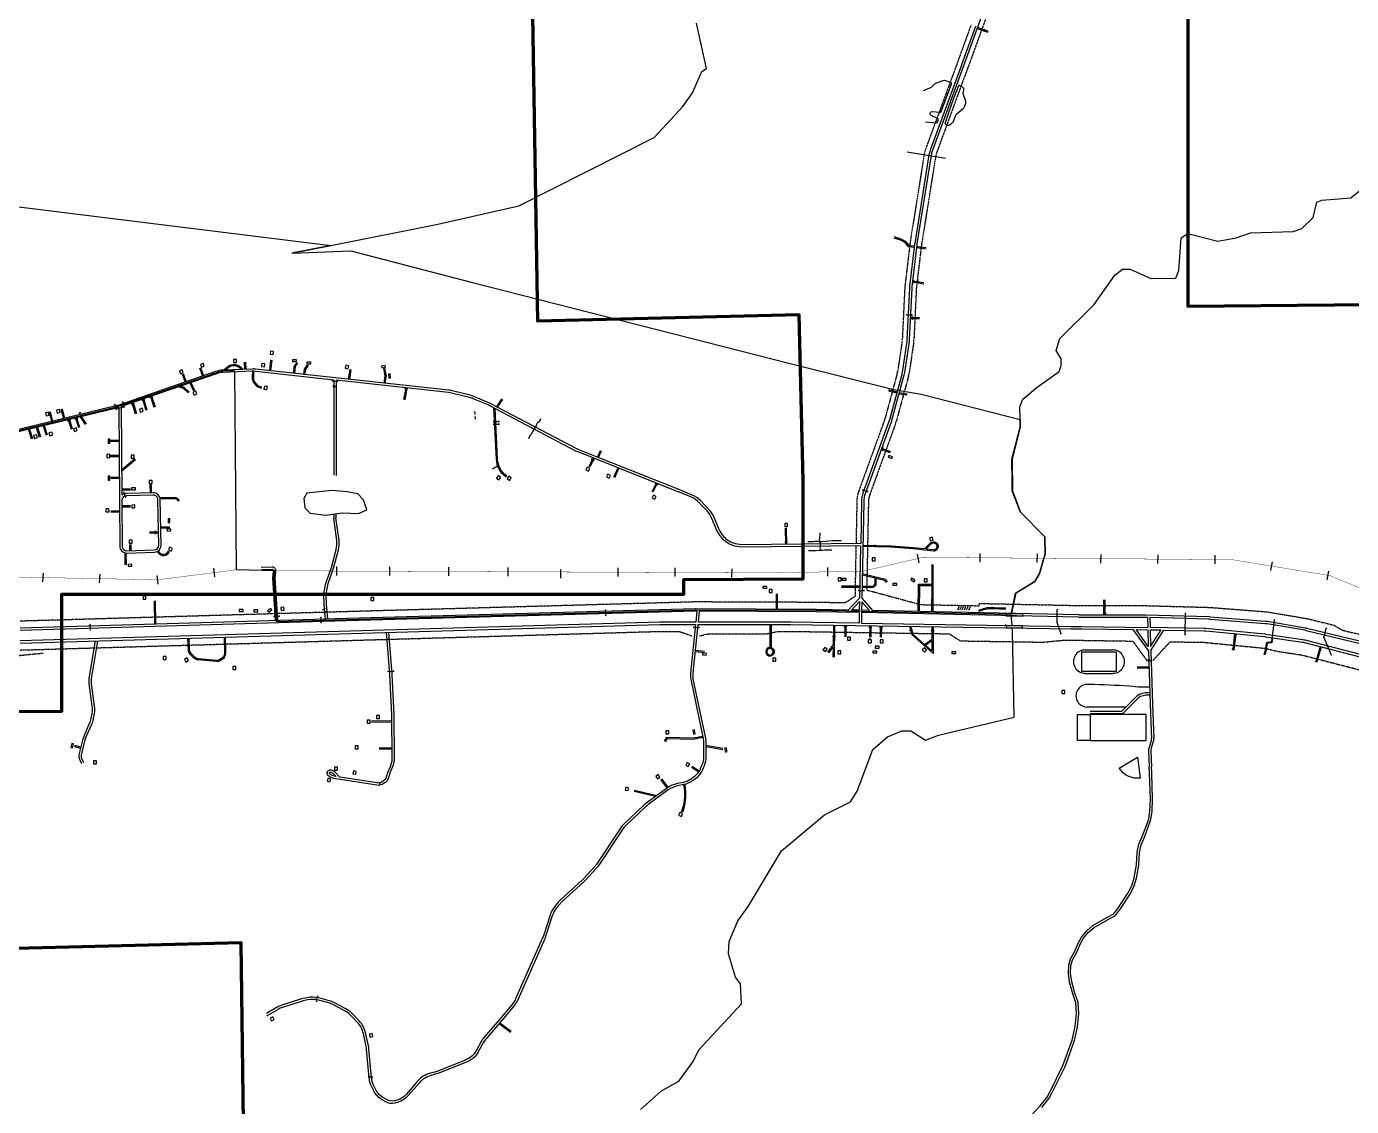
# Model space of a CAD drawing. Header units: inches. Extents: x 2666812 to 2767151, y 580083 to 705712.
# Drawn here: x 2705730 to 2717158, y 616938 to 626257 of the extents above; entities that cross this region are included whole.
import ezdxf

# ---------------------------------------------------------------- set-up
doc = ezdxf.new("R2010")
doc.units = ezdxf.units.IN
doc.header["$MEASUREMENT"] = 0
doc.linetypes.add('PHANTOM', pattern=[2.5, 1.25, -0.25, 0.25, -0.25, 0.25, -0.25])
for name, color, linetype in [('BND-MCD', 42, 'Continuous'), ('HY-SHORE', 5, 'Continuous'), ('PLD-LANDBASE', 252, 'Continuous'), ('PLD-PAR', 1, 'Continuous')]:
    doc.layers.add(name, color=color, linetype=linetype)
doc.layers.add('PLD-REMOTE-BOUNDARY', color=40, linetype='Continuous', lineweight=80)

# ---------------------------------------------------------------- blocks, each defined once
blk = doc.blocks.new('TIC')
blk.add_line((0, -0.5), (0, 0.5))
blk = doc.blocks.new('DWELLING2')
blk.add_lwpolyline([(28, -26), (28, 26), (-23, 26), (-23, -26)], close=True)
blk = doc.blocks.new('DRWAYCULVERT')
for p, q in [((-13, 2), (-10, 0)), ((-10, 0), (-13, -2)), ((-10, 0), (10, 0)), ((13, 2), (10, 0)), ((10, 0), (13, -2))]:
    blk.add_line(p, q)
blk = doc.blocks.new('FIREPLUG')
for points in [[(-7, 0), (-4, 0)], [(0, 4), (0, 7)], [(4, 0), (7, 0)]]:
    blk.add_lwpolyline(points)
blk.add_circle((0, 0), 4.28)
blk = doc.blocks.new('CULVERT')
for p, q in [((-52, 7), (-41, 0)), ((-41, 0), (-52, -7)), ((-41, 0), (41, 0)), ((52, 7), (41, 0)), ((41, 0), (52, -7))]:
    blk.add_line(p, q)
blk = doc.blocks.new('HOUSETRL')
blk.add_lwpolyline([(-34, -15), (34, -15), (34, 15), (-34, 15)], close=True)
blk = doc.blocks.new('BRIDGE-LONG-PT1')
for p, q in [((0, 0), (-7, 4)), ((0, -20), (-7, -24))]:
    blk.add_line(p, q)
blk.add_lwpolyline([(0, 0), (0, -20)])
blk = doc.blocks.new('BRIDGE-LONG-PT2')
for p, q in [((0, 0), (7, 4)), ((0, -20), (7, -24))]:
    blk.add_line(p, q)
blk.add_lwpolyline([(0, 0), (0, -20)])
blk = doc.blocks.new('CHURCH')
blk.add_lwpolyline([(-28, -26), (28, -26), (28, 26), (-28, 26)], close=True)
for points in [[(-8, 41), (8, 41)], [(0, 26), (0, 50)]]:
    blk.add_lwpolyline(points)
blk = doc.blocks.new('CULVERT-LONG-PT1')
for p, q in [((-12, 7), (0, 0)), ((0, 0), (-12, -7))]:
    blk.add_line(p, q)
blk = doc.blocks.new('CULVERT-LONG-PT2')
for p, q in [((12, 7), (0, 0)), ((0, 0), (12, -7))]:
    blk.add_line(p, q)
blk = doc.blocks.new('SPLICE')
blk.add_lwpolyline([(0, 0, 0, 6, 0), (18, 0, 6, 6, 0)], format="xyseb")
blk = doc.blocks.new('DRWAYCULVERT-LONG-PT1')
for p, q in [((-4, 2), (0, 0)), ((0, 0), (-4, -2))]:
    blk.add_line(p, q)
blk = doc.blocks.new('DRWAYCULVERT-LONG-PT2')
for p, q in [((4, 2), (0, 0)), ((0, 0), (4, -2))]:
    blk.add_line(p, q)

msp = doc.modelspace()

# ---------------------------------------------------------------- linework, layer by layer
at = {"layer": 'BND-MCD'}
msp.add_lwpolyline([(2704901, 624797), (2706034, 624656), (2708356, 624369), (2708018, 624302), (2708529, 624323), (2709567, 624051), (2712329, 623348), (2713212, 623124), (2713446, 623085), (2714301, 622867), (2714302, 622801), (2714231, 622525), (2714234, 622250), (2714303, 622067), (2714513, 621854), (2714515, 621703), (2714506, 621669), (2714467, 621536), (2714427, 621468), (2714262, 621367), (2714223, 621183), (2712933, 621210), (2712545, 621218, 0.004173), (2712542, 621218), (2711506, 621222, 0.007878), (2711499, 621222), (2708391, 621136, 0.000369), (2708391, 621136), (2707888, 621121), (2707867, 621502, -0.03192), (2707867, 621515), (2707872, 621561), (2707543, 621570), (2707527, 623286), (2707425, 623282, 0.073197), (2707365, 623270), (2706521, 622979, -0.023582), (2706503, 622974), (2705036, 622618, 0.159728)], format="xyb", dxfattribs=at)
at = {"layer": 'HY-SHORE'}
for p, q in [((2711596, 625896), (2711508, 626286)), ((2711474, 625686), (2711555, 625870)), ((2711555, 625870), (2711596, 625896)), ((2711392, 625568), (2711474, 625686)), ((2711145, 625299), (2711392, 625568)), ((2709977, 624710), (2711145, 625299)), ((2716902, 624759), (2717152, 624779)), ((2717152, 624779), (2717226, 624838)), ((2709278, 624552), (2709977, 624710)), ((2716829, 624608), (2716860, 624742)), ((2716860, 624742), (2716902, 624759)), ((2708355, 624369), (2709278, 624552)), ((2716730, 624515), (2716829, 624608)), ((2715668, 624152), (2715689, 624435)), ((2715689, 624435), (2715747, 624470)), ((2715747, 624470), (2716006, 624406)), ((2716006, 624406), (2716164, 624433)), ((2716164, 624433), (2716288, 624477)), ((2716288, 624477), (2716655, 624489)), ((2716655, 624489), (2716730, 624515)), ((2708018, 624302), (2708355, 624369)), ((2714938, 623859), (2715118, 624112)), ((2715118, 624112), (2715184, 624163)), ((2715184, 624163), (2715250, 624163)), ((2715250, 624163), (2715427, 624082)), ((2715427, 624082), (2715644, 624085)), ((2715644, 624085), (2715668, 624152)), ((2714642, 623564), (2714938, 623859)), ((2714610, 623463), (2714642, 623564)), ((2714653, 623389), (2714610, 623463)), ((2714653, 623331), (2714653, 623389)), ((2714447, 623144), (2714637, 623280)), ((2714637, 623280), (2714653, 623331)), ((2714323, 623043), (2714447, 623144)), ((2714299, 622976), (2714323, 623043)), ((2714300, 622868), (2714299, 622976)), ((2714301, 622801), (2714300, 622868)), ((2714230, 622525), (2714301, 622801)), ((2714232, 622336), (2714230, 622525)), ((2714233, 622250), (2714232, 622336)), ((2714303, 622067), (2714233, 622250)), ((2714513, 621854), (2714303, 622067)), ((2714515, 621703), (2714513, 621854)), ((2714505, 621669), (2714515, 621703)), ((2714468, 621536), (2714505, 621669)), ((2714261, 621367), (2714427, 621469)), ((2714427, 621469), (2714468, 621536)), ((2714223, 621183), (2714261, 621367)), ((2714231, 621089), (2714223, 621183)), ((2714234, 621041), (2714232, 621069)), ((2714248, 620297), (2714234, 621041)), ((2713595, 620141), (2714248, 620297)), ((2713031, 620019), (2713155, 620129)), ((2713155, 620129), (2713280, 620180)), ((2713280, 620180), (2713357, 620181)), ((2713357, 620181), (2713483, 620098)), ((2713483, 620098), (2713595, 620141)), ((2712894, 619659), (2713031, 620019)), ((2712837, 619567), (2712894, 619659)), ((2712613, 619456), (2712837, 619567)), ((2712241, 619144), (2712613, 619456)), ((2711955, 618665), (2712241, 619144)), ((2711865, 618539), (2711955, 618665)), ((2711792, 618363), (2711865, 618539)), ((2711785, 618255), (2711792, 618363)), ((2711845, 618055), (2711785, 618255)), ((2711888, 617998), (2711845, 618055)), ((2711898, 617823), (2711888, 617998)), ((2711528, 617427), (2711898, 617823)), ((2711479, 617326), (2711528, 617427)), ((2711356, 617158), (2711479, 617326)), ((2711207, 617073), (2711356, 617158)), ((2711025, 616912), (2711207, 617073))]:
    msp.add_line(p, q, dxfattribs=at)
for points in [[(2709599, 622908), (2709601, 622911), (2709598, 622916), (2709600, 622922), (2709595, 622934)], [(2709599, 622896), (2709597, 622893), (2709599, 622890), (2709597, 622885), (2709599, 622880), (2709599, 622869)], [(2708497, 622242), (2708363, 622253), (2708148, 622232), (2708121, 622184), (2708131, 622104), (2708177, 622058), (2708308, 622042), (2708457, 622061), (2708595, 622056), (2708667, 622087), (2708638, 622173), (2708587, 622224), (2708497, 622242)]]:
    msp.add_lwpolyline(points, dxfattribs=at)
at = {"layer": 'PLD-LANDBASE'}
for p, q in [((2709750, 622440), (2709799, 622468)), ((2708283, 621223), (2708310, 621238)), ((2714181, 621193), (2714320, 621191)), ((2714181, 621173), (2714319, 621171)), ((2715723, 621197), (2715727, 621191)), ((2715725, 621014), (2715727, 621191)), ((2715727, 621191), (2715730, 621197)), ((2716474, 620971), (2716493, 621135)), ((2716491, 621142), (2716493, 621135)), ((2716493, 621135), (2716498, 621141)), ((2714179, 621090), (2714317, 621088)), ((2714179, 621070), (2714317, 621068)), ((2715721, 621009), (2715725, 621014)), ((2715725, 621014), (2715728, 621008)), ((2716919, 620985), (2716940, 621064)), ((2716938, 621070), (2716940, 621064)), ((2716940, 621064), (2716945, 621069)), ((2714862, 620878), (2715100, 620878)), ((2716469, 620965), (2716474, 620971)), ((2716474, 620971), (2716476, 620965)), ((2716919, 620985), (2716982, 620836)), ((2716982, 620836), (2716981, 620830)), ((2716987, 620832), (2716982, 620836)), ((2714862, 620675), (2715100, 620675))]:
    msp.add_line(p, q, dxfattribs=at)
for points in [[(2715252, 629605, 0.005365), (2715249, 629602), (2715110, 629422, 0.059725), (2715085, 629381), (2714990, 629168, 0.017939), (2714985, 629154), (2713813, 625919, -0.001269), (2713813, 625919), (2713542, 625183, 0.048463), (2713533, 625146), (2713410, 624383, 0.010236), (2713409, 624374), (2713366, 624012, 0.017449), (2713365, 623998), (2713344, 623556, -0.024371), (2713342, 623536), (2713303, 623272, -0.029844), (2713298, 623249), (2713192, 622858, -0.020623), (2713187, 622843), (2712964, 622225, 0.082096), (2712952, 622161), (2712952, 622155)], [(2713914, 626257), (2713794, 625926, -0.001269), (2713794, 625925), (2713524, 625190, 0.048463), (2713513, 625149), (2713391, 624386, 0.010236), (2713389, 624377), (2713346, 624014, 0.017449), (2713345, 623999), (2713324, 623557, -0.024371), (2713322, 623539), (2713283, 623275, -0.029844), (2713279, 623254), (2713173, 622864, -0.020623), (2713169, 622849), (2712945, 622232, 0.082096), (2712932, 622161), (2712932, 622155)], [(2713485, 625436), (2713576, 625427, 0.340111), (2713587, 625433), (2713593, 625450, 0.387235), (2713588, 625463), (2713532, 625490, -0.380146), (2713525, 625509), (2713527, 625514, -0.347272), (2713542, 625524), (2713610, 625517, 0.342318), (2713620, 625524), (2713708, 625761, 0.424847), (2713701, 625774), (2713647, 625792, 0.169055), (2713641, 625791), (2713568, 625765, 0.108577), (2713564, 625762), (2713535, 625733, -0.094205), (2713532, 625731), (2713464, 625701)], [(2713386, 624351), (2713341, 624356, -0.20259), (2713335, 624360), (2713314, 624387, 0.093055), (2713311, 624390), (2713279, 624409, 0.051608), (2713277, 624410), (2713213, 624432)], [(2713388, 624361), (2713347, 624366, -0.20259), (2713340, 624370), (2713320, 624395, 0.093055), (2713317, 624397), (2713283, 624418, 0.051608), (2713281, 624419), (2713216, 624442)], [(2711730, 621875), (2711713, 621902, -0.045148), (2711698, 621931), (2711661, 622021, 0.09612), (2711615, 622091), (2711545, 622164, 0.100319), (2711472, 622213), (2711370, 622256, 0.005289), (2711366, 622258), (2710495, 622604, -0.026556), (2710478, 622612), (2709736, 623002, 0.022513), (2709718, 623011), (2709589, 623065, 0.038261), (2709557, 623075), (2709401, 623114, 0.03315), (2709372, 623119), (2707709, 623301, 0.037321), (2707676, 623302), (2707424, 623292, 0.073197), (2707361, 623280), (2706517, 622988, -0.023582), (2706501, 622984), (2705034, 622627, 0.159728)], [(2708380, 623207), (2707707, 623281, 0.037321), (2707677, 623282), (2707425, 623272, 0.073197), (2707368, 623261), (2706548, 622978)], [(2707437, 623292), (2707450, 623308, -0.224938), (2707514, 623342), (2707516, 623342, -0.204692), (2707578, 623318), (2707598, 623299)], [(2707450, 623293), (2707458, 623302, -0.224938), (2707515, 623332), (2707516, 623332, -0.204692), (2707571, 623311), (2707584, 623298)], [(2707679, 623282), (2707677, 623235, 0.380536), (2707758, 623138)], [(2707689, 623282), (2707687, 623235, 0.380536), (2707760, 623148, 0.075665)], [(2711730, 621841, -0.033312), (2711714, 621863), (2711696, 621891, -0.045148), (2711679, 621923), (2711642, 622013, 0.09612), (2711601, 622077), (2711530, 622150, 0.100319), (2711465, 622195), (2711362, 622238, 0.005289), (2711358, 622239), (2710488, 622586, -0.026556), (2710468, 622594), (2709727, 622985, 0.022513), (2709711, 622992), (2709582, 623046, 0.038261), (2709552, 623056), (2709396, 623094, 0.03315), (2709370, 623099), (2708400, 623205)], [(2706528, 622971), (2706524, 622969, -0.023582), (2706506, 622964), (2705313, 622675)], [(2709870, 622368), (2709865, 622371, -0.226234), (2709784, 622523), (2709762, 622966)], [(2709876, 622376), (2709871, 622379, -0.226234), (2709794, 622523), (2709773, 622961)], [(2706532, 622169), (2706535, 621774, 0.420557), (2706596, 621714), (2706833, 621721, 0.411955), (2706891, 621782), (2706884, 622175, 0.414848), (2706822, 622234), (2706591, 622229, 0.180335), (2706552, 622214, 0.180335)], [(2706866, 622040), (2706864, 622175, 0.414848), (2706823, 622214), (2706592, 622209, 0.409518), (2706552, 622169), (2706555, 621774, 0.420557), (2706596, 621734), (2706832, 621741, 0.411955), (2706871, 621782), (2706866, 622040)], [(2706880, 622194), (2707003, 622195, -0.338122), (2707046, 622163, 0.756601)], [(2706883, 622184), (2707004, 622185, -0.338122), (2707036, 622161)], [(2708312, 621455), (2708360, 621589), (2708401, 621744, 0.099462), (2708406, 621823), (2708380, 622016)], [(2708331, 621450), (2708379, 621584), (2708421, 621743, 0.099462), (2708426, 621821), (2708399, 622018)], [(2712925, 621797), (2711896, 621786, -0.096392), (2711828, 621799), (2711817, 621803, -0.158515), (2711731, 621874), (2711730, 621875)], [(2712924, 621777), (2711896, 621766, -0.096392), (2711821, 621780), (2711810, 621784, -0.124545), (2711730, 621841, -0.124545)], [(2712944, 621773), (2713186, 621767), (2713378, 621752), (2713556, 621734, 0.24629), (2713582, 621744), (2713588, 621751, 0.187837), (2713595, 621771), (2713595, 621776, 0.260123), (2713579, 621801), (2713573, 621805, 0.187751), (2713551, 621808), (2713536, 621805, 0.145502), (2713521, 621796), (2713478, 621752)], [(2706858, 621727), (2706866, 621716, 0.565193), (2706963, 621726, -0.632884)], [(2706866, 621732), (2706874, 621722, 0.565193), (2706954, 621730)], [(2707898, 621131), (2707876, 621502, -0.03192), (2707877, 621515), (2707880, 621561, 0.44799), (2707849, 621593), (2707755, 621589)], [(2707878, 621130), (2707856, 621502, -0.03192), (2707857, 621516), (2707860, 621562, 0.44799), (2707849, 621573), (2707756, 621569)], [(2712937, 621429), (2713025, 621429, 0.419293), (2713050, 621454), (2713050, 621499)], [(2712937, 621419), (2713025, 621419, 0.419293), (2713060, 621455), (2713060, 621497)], [(2712818, 621222), (2712545, 621228, 0.004173), (2712542, 621228), (2711506, 621232, 0.007878), (2711499, 621232), (2708391, 621146, 0.000369), (2708390, 621146), (2708308, 621143)], [(2711512, 621212), (2711506, 621212, 0.007878), (2711500, 621212), (2708391, 621126, 0.000369), (2708391, 621126), (2705675, 621046)], [(2711503, 621118), (2711199, 621118, 0.007282), (2711192, 621118), (2708721, 621046, 0.000011), (2708721, 621046), (2705675, 620957)], [(2712911, 621109), (2712322, 621118, 0.00385), (2712318, 621118), (2711523, 621118)], [(2712913, 621200), (2712545, 621208, 0.004173), (2712542, 621208), (2711532, 621212)], [(2712931, 621109), (2714737, 621081, 0.008625), (2714744, 621081), (2714829, 621081), (2715401, 621072)], [(2714805, 621161), (2715378, 621161, -0.00693), (2715383, 621161), (2715398, 621160)], [(2714806, 621181), (2715378, 621181, -0.00693), (2715384, 621181), (2715930, 621165, -0.012179), (2715940, 621164), (2716416, 621127, -0.022805), (2716434, 621125), (2716759, 621069, -0.017458), (2716773, 621067), (2717370, 620921, -0.024788), (2717389, 620916), (2717801, 620771, -0.023359), (2717818, 620764), (2718341, 620523, -0.02958), (2718362, 620512), (2723288, 617495, -0.001598), (2723290, 617494), (2725708, 615992, -0.009503), (2725714, 615988), (2726134, 615704, -0.015155), (2726144, 615697), (2726610, 615339)], [(2715418, 621160), (2715929, 621145, -0.012179), (2715938, 621144), (2716414, 621107, -0.022805), (2716431, 621105), (2716756, 621050, -0.017458), (2716768, 621047), (2717365, 620902, -0.024788)], [(2705675, 620937), (2708722, 621026, -0.000011), (2708722, 621026), (2711193, 621098, -0.007282), (2711199, 621098), (2711501, 621098)], [(2711501, 621098), (2711458, 620678, 0.077888), (2711462, 620610), (2711565, 620124, -0.049656), (2711569, 620089), (2711570, 619958, -0.104314), (2711556, 619885), (2711542, 619852, -0.141923), (2711478, 619775), (2711462, 619763, -0.100721), (2711396, 619735), (2711341, 619724, 0.107995), (2711255, 619686), (2711076, 619556, 0.031711), (2711055, 619538), (2710885, 619378, 0.056349), (2710854, 619340), (2710643, 619024, -0.039019), (2710626, 619002), (2710534, 618903, -0.0226), (2710523, 618891), (2710340, 618725, 0.038857), (2710316, 618701), (2710285, 618661, 0.092554), (2710246, 618590), (2710189, 618412, -0.026884), (2710182, 618394), (2709949, 617867, -0.067168), (2709924, 617826), (2709814, 617692, -0.007495), (2709810, 617688), (2709679, 617537, 0.053865), (2709652, 617498), (2709609, 617420, -0.175816), (2709517, 617339), (2709269, 617241, -0.02652), (2709251, 617235), (2709212, 617225, 0.148225), (2709104, 617157), (2709008, 617046, -0.160942), (2708911, 616988), (2708906, 616987, -0.185713), (2708835, 616998), (2708814, 617010, -0.150437), (2708741, 617087), (2708724, 617122, -0.092275), (2708706, 617185), (2708684, 617434, 0.0311), (2708680, 617461), (2708655, 617573, 0.138326), (2708599, 617678), (2708540, 617740, 0.084864), (2708480, 617785), (2708375, 617838, 0.052693), (2708332, 617854), (2708253, 617875, 0.119413), (2708149, 617877), (2708113, 617869, 0.023821), (2708093, 617864), (2707932, 617812, 0.050758), (2707891, 617794), (2707799, 617741)], [(2711521, 621098), (2711478, 620676, 0.077888), (2711481, 620614), (2711585, 620128, -0.049656), (2711589, 620089), (2711590, 619958, -0.104314), (2711574, 619877), (2711560, 619844, -0.141923), (2711489, 619758), (2711473, 619747, -0.100721), (2711400, 619716), (2711345, 619705, 0.107995), (2711266, 619670), (2711088, 619540, 0.031711), (2711069, 619524), (2710899, 619363, 0.056349), (2710870, 619329), (2710660, 619013, -0.039019), (2710640, 618989), (2710549, 618889, -0.0226), (2710536, 618876), (2710353, 618711, 0.038857), (2710332, 618688), (2710300, 618649, 0.092554), (2710265, 618584), (2710208, 618406, -0.026884), (2710201, 618386), (2709967, 617859, -0.067168), (2709939, 617814), (2709829, 617679, -0.007495), (2709825, 617675), (2709694, 617523, 0.053865), (2709669, 617488), (2709627, 617410, -0.175816), (2709524, 617320), (2709277, 617223, -0.02652), (2709256, 617216), (2709217, 617205, 0.148225), (2709119, 617143), (2709023, 617033, -0.160942), (2708915, 616969), (2708907, 616967, -0.185713), (2708829, 616978), (2708804, 616992, -0.150437), (2708723, 617078), (2708706, 617113, -0.092275), (2708686, 617184), (2708664, 617433, 0.0311), (2708660, 617457), (2708636, 617569, 0.138326), (2708585, 617664), (2708525, 617727, 0.084864), (2708471, 617767), (2708366, 617820, 0.052693), (2708327, 617835), (2708248, 617856, 0.119413), (2708153, 617858), (2708117, 617850, 0.023821), (2708099, 617845), (2707938, 617793, 0.050758), (2707901, 617776), (2707799, 617718)], [(2708853, 621031), (2708881, 620670, -0.006494), (2708881, 620664), (2708898, 620322, -0.010517), (2708898, 620313), (2708901, 619947, -0.104308), (2708884, 619862), (2708867, 619823, 0.040648), (2708858, 619794), (2708853, 619774, -0.206602), (2708819, 619730), (2708798, 619718, -0.168314), (2708753, 619710), (2708382, 619768), (2708354, 619778, -0.11925), (2708338, 619788), (2708331, 619795, -0.353515), (2708328, 619828), (2708330, 619832, -0.314923), (2708358, 619842), (2708367, 619840, -0.144445), (2708387, 619829), (2708432, 619781)], [(2708833, 621030), (2708861, 620668, -0.006494), (2708861, 620663), (2708878, 620321, -0.010517), (2708878, 620313), (2708881, 619947, -0.104308), (2708866, 619870), (2708849, 619831, 0.040648), (2708838, 619799), (2708833, 619779, -0.206602), (2708809, 619747), (2708788, 619735, -0.168314), (2708756, 619730), (2708432, 619781)], [(2711521, 621098), (2712318, 621098, -0.00385), (2712321, 621098), (2714737, 621061, 0.008625), (2714744, 621061), (2714829, 621061), (2715275, 621054)], [(2717313, 620819), (2716759, 620961, 0.026328), (2716739, 620965), (2716419, 621012, 0.012112), (2716410, 621013), (2715903, 621063, 0.020428), (2715887, 621064), (2715421, 621071)], [(2715541, 621049), (2715887, 621044, -0.020428), (2715901, 621043), (2716408, 620993, -0.012112), (2716416, 620992), (2716736, 620945, -0.026328), (2716754, 620942), (2717308, 620799, -0.021206), (2717322, 620795), (2717740, 620649, -0.018701), (2717752, 620644), (2718260, 620423, -0.030673), (2718280, 620413), (2718879, 620059, -0.005257), (2718882, 620057), (2720445, 619089, 0.000252), (2720445, 619089), (2722481, 617830)], [(2706323, 620956), (2706270, 620648, 0.075321), (2706269, 620588), (2706295, 620392, -0.076999), (2706294, 620330), (2706286, 620286, -0.058761), (2706272, 620242), (2706224, 620131, 0.04303), (2706213, 620098), (2706183, 619974, 0.172045), (2706187, 619934), (2706205, 619898)], [(2706343, 620955), (2706290, 620646, 0.075321), (2706289, 620589), (2706315, 620393, -0.076999), (2706314, 620329), (2706305, 620282, -0.058761), (2706291, 620235), (2706243, 620124, 0.04303), (2706232, 620093), (2706202, 619970, 0.172045), (2706205, 619943), (2706223, 619906)], [(2707444, 620989), (2707447, 620847, -0.268109), (2707418, 620795), (2707404, 620786, -0.158061), (2707368, 620778), (2707210, 620792, -0.189567), (2707170, 620811), (2707143, 620842, -0.175297), (2707127, 620879), (2707123, 620980)], [(2707434, 620989), (2707437, 620847, -0.268109), (2707413, 620803), (2707399, 620795, -0.158061), (2707369, 620788), (2707210, 620802, -0.189567), (2707178, 620818), (2707150, 620848, -0.175297), (2707137, 620880), (2707133, 620980)], [(2712142, 620900, 0.954814), (2712144, 620823, 1.081586)], [(2712149, 620891, 1.037044), (2712144, 620833, 0.821926), (2712149, 620891, -0.766361)], [(2712152, 620900, -0.82237), (2712144, 620823, -1.081586)], [(2715408, 620872), (2715423, 620409), (2715430, 620181), (2715432, 620116, -0.080113), (2715427, 620085), (2715412, 620036, 0.086586), (2715408, 620002), (2715413, 619869)], [(2715428, 620873), (2715443, 620409), (2715450, 620182), (2715452, 620116, -0.080113), (2715446, 620079), (2715431, 620030, 0.086586), (2715428, 620003), (2715433, 619870)], [(2715321, 620556), (2715238, 620565, 0.012888), (2714898, 620579, 1.073698), (2714875, 620385, 0.075408)], [(2715420, 620509), (2715404, 620509, 0.1537), (2715307, 620479), (2715174, 620347), (2714904, 620347)], [(2715420, 620489), (2715404, 620489, 0.15077), (2715320, 620464), (2715182, 620327), (2714904, 620327)], [(2715155, 619859), (2715312, 619954), (2715337, 619772, -0.299066), (2715155, 619859)], [(2708400, 619786), (2708386, 619788), (2708360, 619797, -0.11925), (2708352, 619802), (2708346, 619808, -0.353515), (2708345, 619818), (2708346, 619819, -0.314923), (2708355, 619823), (2708362, 619821, -0.144445), (2708372, 619815), (2708400, 619786)], [(2711398, 619715), (2711402, 619685, -0.123589), (2711378, 619478)], [(2711408, 619718), (2711412, 619686, -0.123589), (2711387, 619475, 1.451662)]]:
    msp.add_lwpolyline(points, format="xyb", dxfattribs=at)
at = {"layer": 'PLD-LANDBASE', "linetype": 'PHANTOM'}
for points in [[(2714907, 628822), (2713851, 625906, -0.001269), (2713850, 625905), (2713580, 625169, 0.048463), (2713572, 625139), (2713450, 624376, 0.010236), (2713449, 624370), (2713406, 624007, 0.017449), (2713405, 623996), (2713384, 623554, -0.024371), (2713382, 623531), (2713343, 623266, -0.029844), (2713337, 623238), (2713231, 622848, -0.020623), (2713225, 622829), (2713001, 622211, 0.082096), (2712992, 622160), (2712992, 622155)], [(2713877, 626271), (2713757, 625940, -0.001269), (2713757, 625939), (2713486, 625204, 0.048463), (2713473, 625155), (2713351, 624392, 0.010236), (2713350, 624381), (2713307, 624019, 0.017449), (2713305, 624001), (2713284, 623559, -0.024371), (2713283, 623545), (2713244, 623281, -0.029844), (2713240, 623264), (2713135, 622874, -0.020623), (2713131, 622863), (2712907, 622245, 0.082096), (2712892, 622162), (2712892, 622155)]]:
    msp.add_lwpolyline(points, format="xyb", dxfattribs=at)
at = {"layer": 'PLD-LANDBASE'}
for points in [[(2713933, 626251), (2714026, 626217)], [(2713930, 626241), (2714022, 626208)], [(2713990, 626233), (2713996, 626230), (2713985, 626219), (2713990, 626217)], [(2713656, 625119), (2713326, 625172)], [(2713406, 624350), (2713490, 624340)], [(2713407, 624360), (2713491, 624350)], [(2713371, 624053), (2713469, 624038)], [(2713372, 624062), (2713471, 624048)], [(2713427, 624057), (2713420, 624057), (2713426, 624042), (2713418, 624043)], [(2713353, 623749), (2713433, 623747)], [(2713353, 623739), (2713432, 623737)], [(2713390, 623751), (2713397, 623750), (2713389, 623735), (2713396, 623735)], [(2707223, 623312), (2707249, 623241)], [(2707232, 623314), (2707258, 623244)], [(2707614, 623299), (2707612, 623360)], [(2707624, 623300), (2707622, 623360)], [(2707829, 623288), (2707839, 623380)], [(2707839, 623286), (2707849, 623379)], [(2708034, 623265), (2708041, 623331), (2708064, 623358)], [(2708044, 623264), (2708051, 623327), (2708072, 623351)], [(2708122, 623256), (2708129, 623302), (2708155, 623339)], [(2708132, 623254), (2708139, 623298), (2708164, 623334)], [(2708509, 623213), (2708522, 623299)], [(2708519, 623212), (2708532, 623298)], [(2708815, 623180), (2708824, 623244), (2708811, 623307)], [(2708825, 623179), (2708834, 623244), (2708821, 623309)], [(2707072, 623260), (2707098, 623189)], [(2707082, 623262), (2707107, 623192)], [(2707140, 623182), (2707170, 623113)], [(2707149, 623185), (2707179, 623117)], [(2708378, 623144), (2708378, 623162), (2708402, 623144), (2708403, 623160)], [(2708380, 623207), (2708380, 622385)], [(2708400, 623205), (2708400, 622383)], [(2706800, 623065), (2706830, 622972)], [(2706809, 623068), (2706839, 622975)], [(2707125, 623095), (2707084, 623134), (2707040, 623148)], [(2707132, 623102), (2707089, 623143), (2707056, 623153)], [(2709001, 623139), (2708983, 623038)], [(2709011, 623138), (2708993, 623036)], [(2713236, 623094), (2713165, 623112)], [(2713238, 623103), (2713168, 623122)], [(2713199, 623101), (2713195, 623102), (2713202, 623114), (2713198, 623115)], [(2713251, 623090), (2713251, 623090)], [(2713255, 623089), (2713323, 623079)], [(2713258, 623099), (2713325, 623089)], [(2713296, 623095), (2713301, 623094), (2713292, 623081), (2713298, 623080)], [(2705935, 622933), (2705956, 622851)], [(2706027, 622956), (2706049, 622874)], [(2706037, 622958), (2706058, 622876)], [(2706528, 622971), (2706532, 622169)], [(2706548, 622978), (2706552, 622214)], [(2706639, 623009), (2706669, 622916)], [(2706649, 623013), (2706679, 622919)], [(2706730, 623041), (2706760, 622948)], [(2706739, 623044), (2706769, 622951)], [(2709786, 622976), (2709830, 623046)], [(2709794, 622972), (2709839, 623040)], [(2705925, 622931), (2705946, 622849)], [(2706091, 622863), (2706116, 622782)], [(2706101, 622866), (2706125, 622785)], [(2706153, 622879), (2706178, 622797)], [(2706163, 622881), (2706188, 622800)], [(2706192, 622888), (2706236, 622823)], [(2706203, 622891), (2706245, 622829)], [(2710127, 622811), (2710133, 622822), (2710136, 622834), (2710142, 622840), (2710148, 622844), (2710160, 622857), (2710163, 622867), (2710166, 622875)], [(2705747, 622780), (2705772, 622699)], [(2705757, 622782), (2705782, 622702)], [(2705815, 622797), (2705840, 622715)], [(2705825, 622799), (2705850, 622718)], [(2705874, 622811), (2705899, 622730)], [(2705884, 622813), (2705908, 622733)], [(2710100, 622768), (2710095, 622756), (2710089, 622751), (2710082, 622738), (2710072, 622725), (2710067, 622716), (2710063, 622709), (2710061, 622700)], [(2706530, 622686), (2706455, 622685)], [(2706530, 622676), (2706455, 622675)], [(2710655, 622541), (2710682, 622599)], [(2710664, 622537), (2710691, 622595)], [(2713103, 622610), (2713177, 622582)], [(2713106, 622619), (2713181, 622591)], [(2706530, 622555), (2706456, 622555)], [(2706530, 622545), (2706456, 622545)], [(2706551, 622432), (2706664, 622529)], [(2706551, 622419), (2706670, 622521)], [(2710616, 622534), (2710580, 622459)], [(2710626, 622531), (2710589, 622455)], [(2706531, 622367), (2706457, 622367)], [(2710830, 622449), (2710792, 622366)], [(2710840, 622446), (2710801, 622362)], [(2706531, 622357), (2706457, 622357)], [(2706626, 622266), (2706552, 622266)], [(2706627, 622256), (2706552, 622256)], [(2706799, 622234), (2706798, 622306)], [(2706809, 622234), (2706808, 622306)], [(2711162, 622318), (2711124, 622243)], [(2711171, 622314), (2711133, 622239)], [(2712932, 622155), (2712925, 621797)], [(2712952, 622155), (2712935, 621324)], [(2706533, 622077), (2706458, 622076)], [(2706533, 622067), (2706458, 622066)], [(2706627, 622120), (2706553, 622120)], [(2706627, 622110), (2706553, 622110)], [(2708380, 622051), (2708380, 622016)], [(2708399, 622054), (2708399, 622018)], [(2706888, 621940), (2706968, 621941)], [(2706888, 621930), (2706968, 621931)], [(2712279, 621790), (2712276, 621929)], [(2712289, 621790), (2712286, 621929)], [(2706790, 621897), (2706869, 621899)], [(2706790, 621887), (2706869, 621889)], [(2706843, 621880), (2706842, 621902)], [(2712276, 621804), (2712276, 621814), (2712290, 621804), (2712290, 621815)], [(2712574, 621813), (2712542, 621814), (2712529, 621813), (2712515, 621811), (2712496, 621810), (2712468, 621811)], [(2712575, 621807), (2712572, 621821), (2712570, 621828), (2712573, 621843), (2712576, 621871), (2712575, 621888)], [(2712574, 621813), (2712626, 621817), (2712678, 621823), (2712746, 621823), (2712756, 621822)], [(2706582, 621613), (2706581, 621716)], [(2706592, 621613), (2706591, 621715)], [(2706623, 621735), (2706623, 621789)], [(2706633, 621735), (2706633, 621789)], [(2712474, 621737), (2712506, 621737), (2712542, 621735), (2712566, 621738), (2712575, 621739), (2712588, 621739)], [(2712574, 621754), (2712574, 621752), (2712575, 621748), (2712580, 621745), (2712588, 621739), (2712612, 621741), (2712637, 621742), (2712661, 621742), (2712675, 621742)], [(2712924, 621777), (2712915, 621324)], [(2712944, 621783), (2713187, 621777), (2713379, 621762), (2713478, 621752)], [(2713045, 621782), (2713054, 621782), (2713045, 621770), (2713052, 621769)], [(2713541, 621445), (2713541, 621615)], [(2713550, 621207), (2713551, 621615)], [(2708308, 621143), (2708297, 621268), (2708295, 621361), (2708312, 621455)], [(2708328, 621144), (2708317, 621269), (2708314, 621359), (2708331, 621450)], [(2712939, 621526), (2713050, 621499)], [(2712940, 621536), (2713136, 621488), (2713153, 621466)], [(2713060, 621497), (2713130, 621480), (2713145, 621460)], [(2712198, 621229), (2712199, 621361)], [(2712208, 621229), (2712209, 621361)], [(2712917, 621427), (2712761, 621427)], [(2712917, 621417), (2712761, 621417)], [(2713422, 621210), (2713424, 621445), (2713541, 621445)], [(2713432, 621209), (2713434, 621435), (2713541, 621435)], [(2713540, 621207), (2713541, 621435)], [(2706837, 621100), (2706833, 621301)], [(2706847, 621100), (2706843, 621301)], [(2712915, 621324), (2712818, 621222)], [(2712915, 621295), (2712845, 621222)], [(2712913, 621220), (2712845, 621222)], [(2712915, 621295), (2712913, 621220)], [(2712935, 621294), (2712933, 621220)], [(2713001, 621218), (2712933, 621220)], [(2712935, 621324), (2713028, 621218)], [(2712935, 621294), (2713001, 621218)], [(2714806, 621181), (2713028, 621218)], [(2713772, 621251), (2713759, 621221)], [(2713791, 621251), (2713778, 621221)], [(2713810, 621251), (2713797, 621221)], [(2713830, 621250), (2713818, 621220)], [(2713848, 621250), (2713836, 621220)], [(2713868, 621249), (2713856, 621219)], [(2713940, 621221), (2713950, 621224), (2713969, 621230), (2713985, 621236), (2713999, 621239), (2714016, 621243), (2714029, 621245), (2714066, 621246), (2714078, 621245), (2714121, 621242), (2714142, 621242), (2714151, 621242), (2714177, 621242)], [(2713943, 621212), (2713953, 621215), (2713972, 621220), (2713988, 621226), (2714001, 621230), (2714018, 621233), (2714030, 621235), (2714066, 621236), (2714077, 621235), (2714121, 621232), (2714142, 621232), (2714151, 621232), (2714177, 621232)], [(2714620, 621114), (2714621, 621224)], [(2715023, 621181), (2715023, 621309)], [(2715033, 621181), (2715033, 621309)], [(2708308, 621143), (2705675, 621066)], [(2711512, 621212), (2711503, 621118)], [(2711532, 621212), (2711523, 621118)], [(2712913, 621200), (2712911, 621109)], [(2712933, 621200), (2712931, 621109)], [(2714805, 621161), (2712933, 621200)], [(2714652, 621022), (2714620, 621114)], [(2715398, 621160), (2715401, 621072)], [(2715418, 621160), (2715421, 621071)], [(2712142, 621099), (2712142, 620900)], [(2712152, 621098), (2712152, 620900)], [(2712690, 621093), (2712688, 620918)], [(2712700, 621093), (2712696, 620815)], [(2712788, 621091), (2712787, 620991)], [(2712798, 621091), (2712797, 620991)], [(2713003, 621088), (2713002, 620988)], [(2713013, 621088), (2713012, 620988)], [(2713094, 621086), (2713092, 620987)], [(2713104, 621086), (2713102, 620987)], [(2713345, 621083), (2713366, 621010), (2713549, 620848)], [(2713355, 621082), (2713375, 621015), (2713476, 620926)], [(2713540, 621080), (2713539, 620971)], [(2713550, 621079), (2713549, 620848)], [(2715408, 620872), (2715275, 621054)], [(2715300, 621053), (2715402, 621052)], [(2715406, 620908), (2715300, 621053)], [(2715402, 621052), (2715406, 620908)], [(2715422, 621051), (2715426, 620908)], [(2715422, 621051), (2715517, 621050)], [(2715426, 620908), (2715517, 621050)], [(2715428, 620873), (2715541, 621049)], [(2716150, 621019), (2716134, 620877)], [(2716160, 621017), (2716144, 620876)], [(2711498, 620875), (2711579, 620866)], [(2712643, 620858), (2712688, 620918)], [(2712651, 620852), (2712688, 620901)], [(2712688, 620901), (2712686, 620815)], [(2713476, 620926), (2713539, 620971)], [(2713484, 620919), (2713539, 620958)], [(2713484, 620919), (2713539, 620870)], [(2713539, 620958), (2713539, 620870)], [(2716132, 620881), (2716135, 620897), (2716147, 620879), (2716149, 620895)], [(2716469, 620962), (2716466, 620950), (2716462, 620947), (2716449, 620943), (2716439, 620945), (2716430, 620941), (2716423, 620933), (2716420, 620916), (2716412, 620865), (2716409, 620857), (2716402, 620836)], [(2716475, 620960), (2716473, 620946), (2716465, 620940), (2716449, 620936), (2716440, 620938), (2716434, 620935), (2716430, 620930), (2716427, 620915), (2716419, 620863), (2716416, 620854), (2716409, 620833)], [(2716888, 620907), (2716853, 620788)], [(2716898, 620905), (2716862, 620785)], [(2711497, 620865), (2711578, 620856)], [(2714831, 620695), (2715131, 620695), (2715131, 620858), (2714831, 620858), (2714831, 620695)], [(2715408, 620777), (2715408, 620797), (2715432, 620777), (2715432, 620795)], [(2716847, 620779), (2716850, 620788), (2716861, 620773), (2716863, 620782)], [(2715412, 620730), (2715309, 620730)], [(2715413, 620720), (2715309, 620720)], [(2715418, 620556), (2715321, 620556)], [(2715212, 620385), (2714875, 620385)], [(2708879, 620266), (2708705, 620263)], [(2708879, 620256), (2708705, 620253)], [(2711234, 620090), (2711254, 620124), (2711480, 620119), (2711563, 620134)], [(2711243, 620085), (2711259, 620114), (2711481, 620109), (2711565, 620124)], [(2706196, 620028), (2706143, 620042)], [(2706199, 620038), (2706146, 620052)], [(2708881, 620030), (2708772, 620031)], [(2708881, 620020), (2708772, 620021)], [(2711589, 620055), (2711737, 620029)], [(2711589, 620045), (2711735, 620019)], [(2711467, 619865), (2711528, 619826)], [(2711473, 619874), (2711533, 619834)], [(2714350, 616812), (2714474, 616943), (2714534, 617020), (2714568, 617084), (2714669, 617291), (2714750, 617512), (2714774, 617628), (2714787, 617743), (2714780, 617832), (2714754, 617911), (2714727, 618011), (2714717, 618084), (2714719, 618158), (2714734, 618213), (2714772, 618279), (2714802, 618348), (2714829, 618398), (2714873, 618452), (2714928, 618499), (2715043, 618567), (2715109, 618600), (2715150, 618655), (2715226, 618773), (2715263, 618841), (2715284, 618912), (2715305, 619024), (2715309, 619132), (2715324, 619202), (2715354, 619268), (2715384, 619349), (2715409, 619421), (2715420, 619488), (2715424, 619591), (2715417, 619814), (2715414, 619869)], [(2714488, 616930), (2714551, 617009), (2714585, 617075), (2714688, 617283), (2714769, 617507), (2714794, 617624), (2714807, 617742), (2714800, 617836), (2714773, 617916), (2714746, 618015), (2714736, 618085), (2714738, 618155), (2714752, 618205), (2714790, 618270), (2714819, 618339), (2714845, 618387), (2714887, 618439), (2714940, 618483), (2715053, 618550), (2715122, 618585), (2715166, 618644), (2715243, 618763), (2715281, 618834), (2715303, 618908), (2715324, 619022), (2715329, 619130), (2715343, 619196), (2715372, 619261), (2715402, 619342), (2715428, 619416), (2715440, 619486), (2715443, 619591), (2715437, 619815), (2715433, 619870)], [(2711256, 619687), (2711202, 619760)], [(2711265, 619693), (2711210, 619766)], [(2710971, 619660), (2711158, 619615)], [(2710973, 619669), (2711168, 619623)], [(2709807, 617654), (2709904, 617580)], [(2709814, 617661), (2709910, 617587)], [(2708709, 617200), (2708711, 617182), (2708681, 617199), (2708683, 617179)]]:
    msp.add_lwpolyline(points, dxfattribs=at)
for points in [[(2713770, 625746), (2713726, 625635), (2713686, 625520), (2713653, 625427, 0.403939), (2713658, 625414), (2713675, 625407, 0.29055), (2713701, 625412), (2713721, 625431, 0.116835), (2713727, 625441), (2713747, 625493, -0.13024), (2713754, 625504), (2713813, 625553, 0.137386), (2713821, 625564), (2713832, 625597, 0.17217), (2713831, 625613), (2713811, 625669, -0.142271), (2713810, 625683), (2713815, 625707, 0.324467), (2713803, 625734), (2713777, 625749, 0.45906)], [(2713491, 621751), (2713557, 621744, 0.24629), (2713574, 621751), (2713580, 621757, 0.187837), (2713585, 621771), (2713585, 621776, 0.260123), (2713575, 621792), (2713568, 621796, 0.187751), (2713553, 621798), (2713538, 621795, 0.145502), (2713528, 621789), (2713491, 621751)]]:
    msp.add_lwpolyline(points, format="xyb", close=True, dxfattribs=at)
at = {"layer": 'PLD-LANDBASE', "linetype": 'PHANTOM', "flags": 128}
for points in [[(2712892, 622155), (2712885, 621797)], [(2712992, 622155), (2712977, 621395)], [(2712884, 621777), (2712876, 621339)], [(2704808, 620752), (2704998, 620802), (2705124, 620776), (2705873, 620851)]]:
    msp.add_lwpolyline(points, dxfattribs=at)
at = {"layer": 'PLD-LANDBASE', "const_width": 3}
for points in [[(2712943, 621557), (2713464, 621677)], [(2713464, 621677), (2714505, 621669)], [(2706862, 621483), (2707543, 621570)], [(2707543, 621570), (2707872, 621561)], [(2707872, 621561), (2712149, 621543)], [(2714505, 621669), (2716128, 621657), (2716973, 621519), (2717652, 621237), (2718131, 620985), (2719157, 620291), (2719962, 619790), (2721833, 618631)], [(2704194, 621532), (2705026, 621519), (2706862, 621483)], [(2712149, 621543), (2712429, 621548)], [(2712429, 621548), (2712943, 621557)]]:
    msp.add_lwpolyline(points, dxfattribs=at)
at = {"layer": 'PLD-LANDBASE', "linetype": 'PHANTOM', "flags": 128}
for points in [[(2712876, 621339), (2712790, 621283), (2712547, 621288, 0.004173), (2712542, 621288), (2711506, 621292, 0.007878), (2711497, 621292), (2708389, 621205, 0.000369), (2708389, 621205), (2705675, 621126)], [(2712977, 621395), (2713445, 621269), (2713946, 621259), (2713946, 621279), (2714806, 621261), (2715378, 621261, -0.00693), (2715386, 621260), (2715932, 621245, -0.012179), (2715946, 621244), (2716422, 621207, -0.022805), (2716447, 621204), (2716773, 621148, -0.017458), (2716792, 621144), (2717005, 621092), (2717081, 621048), (2717383, 620975, -0.024788), (2717407, 620968), (2717819, 620823, -0.023359), (2717841, 620814), (2718364, 620573, -0.02958), (2718391, 620559), (2723317, 617542, -0.001598), (2723319, 617541), (2725459, 616211)], [(2705675, 620877), (2708724, 620966, -0.000011), (2708724, 620966), (2711195, 621038, -0.007282), (2711199, 621038), (2711359, 621038), (2711466, 621000)], [(2711536, 620998), (2711613, 621018), (2712117, 621018), (2712211, 621038), (2712318, 621038, -0.00385), (2712320, 621038), (2713689, 621017), (2713785, 620956), (2714497, 620945), (2714675, 620962), (2714736, 620961, 0.007488), (2714745, 620961), (2714828, 620961), (2715272, 620954), (2715395, 620784)], [(2715445, 620786), (2715594, 620948), (2715885, 620944, -0.020428), (2715892, 620943), (2716404, 620893), (2716536, 620863), (2716720, 620836, -0.026328), (2716727, 620835), (2717280, 620693, -0.021206), (2717286, 620691), (2717361, 620665), (2717497, 620628), (2717707, 620555, -0.018701), (2717712, 620552), (2718220, 620331, -0.030673), (2718229, 620327), (2718487, 620174), (2718570, 620137), (2718833, 619981, -0.004947), (2718835, 619980), (2720421, 619044)]]:
    msp.add_lwpolyline(points, format="xyb", dxfattribs=at)
at = {"layer": 'PLD-LANDBASE'}
for centre, start, end in [((2714862, 620777), 90, 270.0001), ((2715100, 620777), 269.9999, 90)]:
    msp.add_arc(centre, 101, start, end, dxfattribs=at)
at = {"layer": 'PLD-PAR'}
msp.add_lwpolyline([(2714904, 620322), (2714904, 620095), (2714795, 620095), (2714795, 620322), (2714904, 620322)], dxfattribs=at)
msp.add_lwpolyline([(2715386, 620322), (2714904, 620322), (2714904, 620095), (2715386, 620095), (2715386, 620322)], close=True, dxfattribs=at)
at = {"layer": 'PLD-REMOTE-BOUNDARY'}
msp.add_lwpolyline([(2715331, 634358, -0.002365), (2715330, 634358), (2710002, 634308), (2710048, 631662), (2710069, 629409), (2714612, 629409), (2715324, 629116), (2715746, 629116), (2715746, 623844), (2720796, 623891), (2726008, 624027), (2726035, 624027), (2725837, 639265), (2725591, 639208), (2724559, 639456), (2723630, 639690), (2723178, 639765), (2723220, 637164), (2720579, 637099), (2718405, 637046), (2718400, 636848), (2717094, 636848), (2717087, 634391), (2715331, 634358)], format="xyb", close=True, dxfattribs=at)
for points in [[(2705608, 620347), (2706034, 620349), (2706035, 621359), (2711399, 621359), (2711400, 621485), (2712429, 621491), (2712428, 622338), (2712395, 623768), (2710140, 623716), (2710098, 626353), (2710073, 629008), (2710069, 629409), (2710048, 631662), (2710002, 634308)], [(2705608, 620347), (2706034, 620349), (2706035, 621359), (2711399, 621359), (2711400, 621485), (2712429, 621491), (2712428, 622338), (2712395, 623768), (2710140, 623716), (2710098, 626353), (2710069, 629409), (2714612, 629409), (2715324, 629116), (2715746, 629116), (2715746, 623844), (2720796, 623891)], [(2720887, 613277), (2715612, 613216), (2710265, 613149), (2707636, 613091), (2707616, 615699), (2707582, 618351), (2704949, 618283)], [(2707731, 605220), (2707657, 610482), (2707616, 615699), (2707582, 618351), (2704949, 618283)]]:
    msp.add_lwpolyline(points, dxfattribs=at)

# ---------------------------------------------------------------- block references
at = {"layer": 'HY-SHORE', "xscale": 0.5, "yscale": 0.5, "zscale": 0.5}
for p, rotation in [((2709595, 622934), 290.9485349474566), ((2709599, 622869), 89.23630077064915)]:
    msp.add_blockref('SPLICE', p, dxfattribs=dict(at, rotation=rotation))
at = {"layer": 'PLD-LANDBASE'}
for name, p, rotation in [('DRWAYCULVERT', (2713380, 624056), 261.5478706297266), ('DRWAYCULVERT', (2713372, 623743), 267.1572067189938), ('DRWAYCULVERT', (2706807, 623059), 19.36782118200428), ('DRWAYCULVERT', (2709005, 623132), 351.3508113748154), ('FIREPLUG', (2706190, 622923), 40.4520435078821), ('DRWAYCULVERT', (2706646, 623003), 19.36782118200428), ('DRWAYCULVERT', (2706737, 623035), 19.36782118200428), ('DRWAYCULVERT', (2706098, 622858), 17.09615752980759), ('DRWAYCULVERT', (2706160, 622873), 17.09615752980759), ('DRWAYCULVERT', (2713113, 622611), 69.34046867826854), ('DRWAYCULVERT', (2710613, 622520), 338.3220373974025), ('DRWAYCULVERT', (2711164, 622309), 336.0460348866572), ('DRWAYCULVERT-LONG-PT2', (2706842, 621902), 91.5705326483692), ('DRWAYCULVERT-LONG-PT1', (2706843, 621880), 91.5705326483692), ('BRIDGE-LONG-PT1', (2714181, 621193), 359.1177163742192), ('BRIDGE-LONG-PT2', (2714320, 621191), 359.1177163742192), ('DRWAYCULVERT', (2713360, 621049), 14.46257715372594), ('BRIDGE-LONG-PT1', (2714179, 621090), 359.1177163742192), ('BRIDGE-LONG-PT2', (2714317, 621088), 359.1177163742192), ('DRWAYCULVERT', (2708774, 619724), 286.0925378649108)]:
    msp.add_blockref(name, p, dxfattribs=dict(at, rotation=rotation))
for name, p, xscale, yscale, zscale, rotation in [('CULVERT', (2713344, 623769), 0.5000000001599321, 0.5000000001599321, 0.5000000001599321, 357.8993686044041), ('CULVERT', (2708390, 623198), 0.5, 0.5, 0.5, 355.5346934467049), ('CULVERT', (2706498, 622973), 0.5, 0.5, 0.5, 285.9140443972948), ('CULVERT', (2706539, 622966), 0.5, 0.5, 0.5, 17.777493679706), ('CULVERT', (2706567, 622995), 0.4999999999999999, 0.4999999999999999, 0.4999999999999999, 290.1314777696859), ('CULVERT', (2709781, 622849), 0.4999999999999999, 0.4999999999999999, 0.4999999999999999, 2.448746587884383), ('CULVERT', (2709782, 622826), 0.4999999999999999, 0.4999999999999999, 0.4999999999999999, 2.448746587884383), ('CULVERT', (2710114, 622790), 0.4999999999999999, 0.4999999999999999, 0.4999999999999999, 58.20382117279307), ('CULVERT', (2712964, 622251), 0.5000000000342146, 0.5000000000342146, 0.5000000000342146, 340.7856863939591), ('CULVERT', (2706578, 622216), 0.5, 0.5, 0.5, 290.3604407178483), ('CULVERT', (2712575, 621782), 0.4999999999499125, 0.4999999999499125, 0.4999999999499125, 269.7353486519085), ('TIC', (2713423, 621667), 75.00000000012058, 75.00000000012058, 75.00000000012058, 12.13702771632225), ('TIC', (2713956, 621673), 75.00000000011009, 75.00000000011009, 75.00000000011009, 358.7927798109533), ('TIC', (2714449, 621669), 75.00000000012403, 75.00000000012403, 75.00000000012403, 358.7927783752278), ('TIC', (2714998, 621665), 74.99999999982657, 74.99999999982657, 74.99999999982657, 358.7986953832605), ('TIC', (2715490, 621661), 74.99999999998269, 74.99999999998269, 74.99999999998269, 358.798693952255), ('TIC', (2715982, 621658), 75.00000000012422, 75.00000000012422, 75.00000000012422, 358.798692521783), ('TIC', (2707350, 621545), 74.99999999998664, 74.99999999998664, 74.99999999998664, 6.460437575325845), ('TIC', (2708406, 621559), 74.99999999983326, 74.99999999983326, 74.99999999983326, 359.4485262109009), ('TIC', (2708864, 621557), 75.0000000000771, 75.0000000000771, 75.0000000000771, 359.4485251936198), ('TIC', (2709373, 621555), 74.99999999984915, 74.99999999984915, 74.99999999984915, 359.4485241768244), ('TIC', (2709885, 621552), 75.00000000008127, 75.00000000008127, 75.00000000008127, 359.4485231604772), ('TIC', (2710339, 621535), 74.99999999984273, 74.99999999984273, 74.99999999984273, 359.4485221445266), ('TIC', (2710834, 621548), 75.0000000000637, 75.0000000000637, 75.0000000000637, 359.4485211290687), ('TIC', (2711326, 621550), 74.99999999981287, 74.99999999981287, 74.99999999981287, 359.4485201140964), ('TIC', (2711815, 621541), 75.00000000002268, 75.00000000002268, 75.00000000002268, 359.4485190995278), ('TIC', (2712642, 621551), 75.0000000001423, 75.0000000001423, 75.0000000001423, 0.2526953574043773), ('TIC', (2716470, 621601), 75.00000000009275, 75.00000000009275, 75.00000000009275, 349.9493183291302), ('TIC', (2705874, 621503), 75.00000000021336, 75.00000000021336, 75.00000000021336, 357.489870315233), ('TIC', (2706363, 621493), 75.00000000021336, 75.00000000021336, 75.00000000021336, 357.489870315233), ('TIC', (2706862, 621483), 75.0000000001122, 75.0000000001122, 75.0000000001122, 6.460434066747987), ('TIC', (2716955, 621521), 75.00000000012692, 75.00000000012692, 75.00000000012692, 349.9493112231426), ('CULVERT', (2710725, 621199), 0.5000000000000083, 0.5000000000000083, 0.5000000000000083, 271.9536716283409), ('CULVERT-LONG-PT2', (2714621, 621224), 0.4999999999612006, 0.4999999999612006, 0.4999999999612006, 89.32942393234734), ('CULVERT', (2707886, 621168), 0.4999999999999999, 0.4999999999999999, 0.4999999999999999, 3.399387593102142), ('CULVERT', (2707886, 621168), 0.499999999905318, 0.499999999905318, 0.499999999905318, 3.39938759491343), ('CULVERT', (2708269, 621134), 0.5000000000551964, 0.5000000000551964, 0.5000000000551964, 273.0316513304133), ('CULVERT', (2706278, 621073), 0.5000000000129933, 0.5000000000129933, 0.5000000000129933, 273.6239705685401), ('CULVERT', (2711507, 621073), 0.4999999998206099, 0.4999999998206099, 0.4999999998206099, 357.5118413199605), ('CULVERT-LONG-PT1', (2714652, 621022), 0.4999999999740281, 0.4999999999740281, 0.4999999999740281, 109.1455723241222), ('CULVERT', (2708871, 620694), 0.4999999999866964, 0.4999999999866964, 0.4999999999866964, 4.202928543448001), ('CULVERT', (2708237, 617868), 0.4999999999054624, 0.4999999999054624, 0.4999999999054624, 77.4025625034692)]:
    msp.add_blockref(name, p, dxfattribs=dict(at, xscale=xscale, yscale=yscale, zscale=zscale, rotation=rotation))
at = {"layer": 'PLD-LANDBASE', "xscale": 0.5, "yscale": 0.5, "zscale": 0.5}
msp.add_blockref('CULVERT', (2712929, 621390), dxfattribs=at)
at = {"layer": 'PLD-LANDBASE'}
for p in [(2715029, 621193), (2712695, 620994), (2712794, 621077), (2713009, 621074), (2713099, 621072), (2713545, 621044)]:
    msp.add_blockref('DRWAYCULVERT', p, dxfattribs=at)
at = {"layer": 'PLD-PAR'}
for name, p, xscale, yscale, zscale, rotation in [('DWELLING2', (2707845, 623441), 0.5, 0.5, 0.5, 352.3520593547661), ('DWELLING2', (2707065, 623278), 0.5, 0.5, 0.5, 22.92834289209008), ('DWELLING2', (2707246, 623333), 0.4999999999999999, 0.4999999999999999, 0.4999999999999999, 19.47576592846316), ('DWELLING2', (2707527, 623371), 0.5, 0.5, 0.5, 0.5123627975752437), ('DWELLING2', (2707770, 623336), 0.5, 0.5, 0.5, 353.049750931566), ('HOUSETRL', (2708166, 623353), 0.5, 0.5, 0.5, 358.8771376957919), ('DWELLING2', (2708494, 623320), 0.5, 0.5, 0.5, 348.3609758179819), ('HOUSETRL', (2708809, 623322), 0.5, 0.5, 0.5, 11.58482059343824), ('HOUSETRL', (2708862, 623242), 0.5, 0.5, 0.5, 275.0818507835306), ('DWELLING2', (2707182, 623093), 0.5, 0.5, 0.5, 23.60989389937785), ('DWELLING2', (2707792, 623140), 0.4999999999999999, 0.4999999999999999, 0.4999999999999999, 350.6131342981092), ('DWELLING2', (2706004, 622937), 0.5, 0.5, 0.5, 13.64643307829818), ('DWELLING2', (2706719, 622946), 0.5, 0.5, 0.5, 18.29900352468477), ('DWELLING2', (2705908, 622914), 0.5, 0.5, 0.5, 13.64643307829818), ('DWELLING2', (2705807, 622718), 0.5, 0.5, 0.5, 17.11637957834212), ('DWELLING2', (2705939, 622741), 0.5, 0.5, 0.5, 17.11637957834212), ('DWELLING2', (2706150, 622778), 0.4999999999999999, 0.4999999999999999, 0.4999999999999999, 19.66568673024302), ('HOUSETRL', (2706441, 622680), 0.5, 0.5, 0.5, 90.19410540422354), ('DWELLING2', (2706437, 622553), 0.5, 0.5, 0.5, 270.1941054042236), ('HOUSETRL', (2713181, 622543), 0.5000000000754108, 0.5000000000754108, 0.5000000000754108, 342.9815943558555), ('HOUSETRL', (2706443, 622361), 0.5, 0.5, 0.5, 90.19410540422354), ('DWELLING2', (2709800, 622363), 0.5, 0.5, 0.5, 53.75665809857621), ('DWELLING2', (2709892, 622358), 0.5, 0.5, 0.5, 53.75665809857621), ('DWELLING2', (2710572, 622439), 0.5, 0.5, 0.5, 334.0487315673231), ('DWELLING2', (2710749, 622378), 0.5, 0.5, 0.5, 334.048731567789), ('HOUSETRL', (2706654, 622268), 0.4999999999999999, 0.4999999999999999, 0.4999999999999999, 0.1941054036074709), ('DWELLING2', (2706802, 622327), 0.5, 0.5, 0.5, 270.1941054042236), ('DWELLING2', (2711144, 622197), 0.5, 0.5, 0.5, 333.2924367781998), ('DWELLING2', (2706429, 622083), 0.5, 0.5, 0.5, 270.1941054042236), ('DWELLING2', (2706651, 622117), 0.5, 0.5, 0.5, 270.1941054042236), ('HOUSETRL', (2706959, 621912), 0.5, 0.5, 0.5, 1.807875559635166), ('HOUSETRL', (2706959, 621993), 0.4999999999999999, 0.4999999999999999, 0.4999999999999999, 270.7904250740241), ('DWELLING2', (2706628, 621813), 0.5, 0.5, 0.5, 270.1941054042236), ('DWELLING2', (2713533, 621834), 0.4999999998185809, 0.4999999998185809, 0.4999999998185809, 17.92174838981657), ('DWELLING2', (2706970, 621748), 0.5, 0.5, 0.5, 334.6581227982542), ('HOUSETRL', (2706623, 621609), 0.5, 0.5, 0.5, 0.5042747743978897), ('HOUSETRL', (2713375, 621481), 0.5000000000089488, 0.5000000000089488, 0.5000000000089488, 331.2699100537562), ('HOUSETRL', (2707828, 621220), 0.4999999999999999, 0.4999999999999999, 0.4999999999999999, 39.08280702650813), ('DWELLING2', (2707937, 621232), 0.5, 0.5, 0.5, 3.011799489318099), ('DWELLING2', (2707937, 621232), 0.5000000002095293, 0.5000000002095293, 0.5000000002095293, 3.011799490550918), ('DWELLING2', (2712617, 620883), 0.4999999998152466, 0.4999999998152466, 0.4999999998152466, 322.5433154113294), ('DWELLING2', (2713474, 620876), 0.5000000001067099, 0.5000000001067099, 0.5000000001067099, 43.90449954703717), ('DWELLING2', (2707109, 620792), 0.5000000000342971, 0.5000000000342971, 0.5000000000342971, 302.390628156381), ('HOUSETRL', (2711577, 620841), 0.5000000001257551, 0.5000000001257551, 0.5000000001257551, 354.7132848673975), ('HOUSETRL', (2711487, 620170), 0.4999999999677957, 0.4999999999677957, 0.4999999999677957, 280.7881678823481), ('HOUSETRL', (2706123, 620052), 0.5000000000354755, 0.5000000000354755, 0.5000000000354755, 75.5205264112324), ('HOUSETRL', (2711762, 620015), 0.4999999999897632, 0.4999999999897632, 0.4999999999897632, 286.7060147365085), ('DWELLING2', (2711433, 619890), 0.4999999999529672, 0.4999999999529672, 0.4999999999529672, 329.0456506516795), ('DWELLING2', (2708338, 619755), 0.5000000000497272, 0.5000000000497272, 0.5000000000497272, 342.7663433161796), ('DWELLING2', (2708559, 619820), 0.500000000039348, 0.500000000039348, 0.500000000039348, 349.5665192805129), ('DWELLING2', (2711175, 619783), 0.4999999999626051, 0.4999999999626051, 0.4999999999626051, 36.49817597309018), ('DWELLING2', (2710907, 619679), 0.499999999999527, 0.499999999999527, 0.499999999999527, 348.9341429400945), ('DWELLING2', (2711370, 619459), 0.499999999860631, 0.499999999860631, 0.499999999860631, 339.1232424166693), ('DWELLING2', (2707849, 617695), 0.5000000001407421, 0.5000000001407421, 0.5000000001407421, 27.46567459750874), ('DWELLING2', (2708701, 617552), 0.4999999998056694, 0.4999999998056694, 0.4999999998056694, 9.922252433520873)]:
    msp.add_blockref(name, p, dxfattribs=dict(at, xscale=xscale, yscale=yscale, zscale=zscale, rotation=rotation))
at = {"layer": 'PLD-PAR', "xscale": 0.5, "yscale": 0.5, "zscale": 0.5}
for name, p in [('HOUSETRL', (2708043, 623374)), ('DWELLING2', (2706644, 622545)), ('DWELLING2', (2712281, 621957)), ('DWELLING2', (2713037, 621659)), ('DWELLING2', (2712742, 621487)), ('HOUSETRL', (2712782, 621488)), ('HOUSETRL', (2713220, 621443)), ('DWELLING2', (2713485, 621479)), ('DWELLING2', (2706747, 621330)), ('HOUSETRL', (2712098, 621418)), ('DWELLING2', (2712147, 621387)), ('HOUSETRL', (2707583, 621218)), ('HOUSETRL', (2707709, 621215)), ('DWELLING2', (2708712, 621318)), ('DWELLING2', (2712822, 620975)), ('CHURCH', (2713005, 620953)), ('HOUSETRL', (2713067, 620902)), ('DWELLING2', (2713105, 620952)), ('DWELLING2', (2706922, 620809)), ('DWELLING2', (2712178, 620793)), ('DWELLING2', (2712740, 620856)), ('HOUSETRL', (2713048, 620859)), ('HOUSETRL', (2713728, 620855)), ('DWELLING2', (2707521, 620721)), ('DWELLING2', (2714672, 620515)), ('DWELLING2', (2708760, 620300)), ('DWELLING2', (2708680, 620258)), ('DWELLING2', (2711256, 620166)), ('DWELLING2', (2708578, 620037)), ('DWELLING2', (2706319, 619909)), ('DWELLING2', (2708399, 619852))]:
    msp.add_blockref(name, p, dxfattribs=at)

doc.saveas('drawing.dxf')
